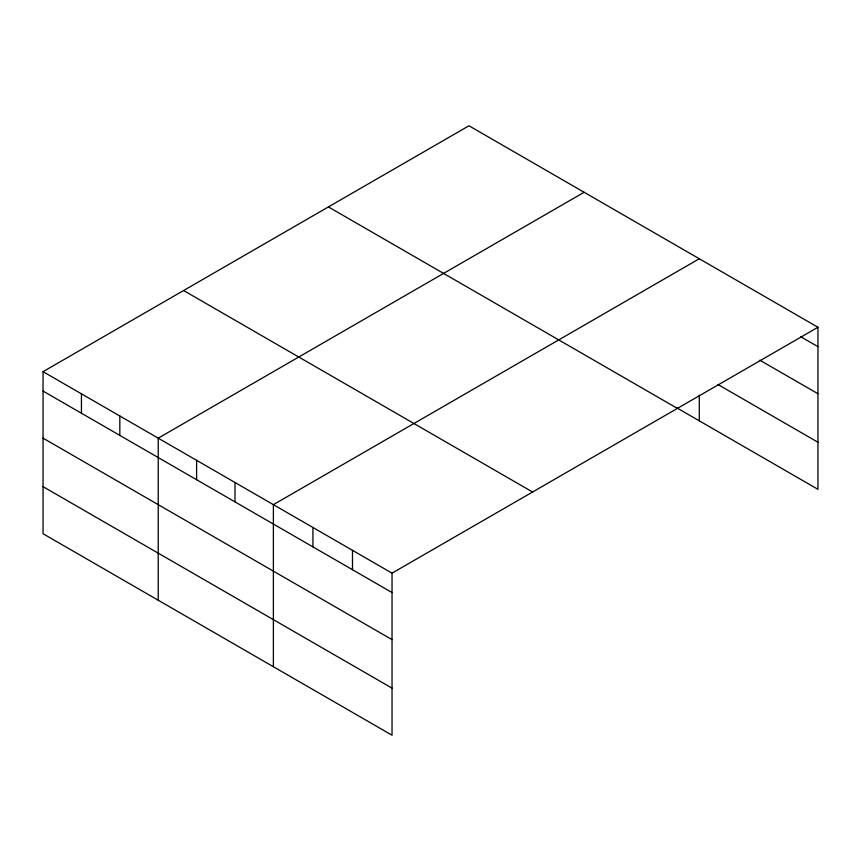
<?xml version="1.0" encoding="UTF-8"?>
<svg xmlns="http://www.w3.org/2000/svg" width="861" height="861" viewBox="0 0 861 861"><rect width="100%" height="100%" fill="white"/><g stroke="black" fill="none" stroke-linecap="round" stroke-linejoin="round"><path stroke-width="1.29" d="M676.025 407.393L817.95 489.328L817.95 327.266L468.965 125.781L43.05 371.672L43.05 533.734L392.035 735.219L392.035 573.157L43.05 371.672M584.124 192.272L158.22 438.163L158.22 600.225M699.293 258.763L273.378 504.654L273.378 666.715M392.035 573.157L817.95 327.266M800.504 336.586L817.95 346.66M759.789 360.156L817.95 393.735M717.902 384.49L817.95 442.242M328.407 206.92L677.403 408.415M183.597 290.523L532.593 492.018M43.05 391.066L392.035 592.551M43.05 438.152L392.035 639.637M43.05 486.659L392.035 688.143M699.293 395.264L699.293 420.825M352.483 550.33L352.483 569.724M312.93 527.492L312.93 546.886M234.999 482.494L234.999 501.888M196.609 460.323L196.609 479.728M119.83 416.003L119.83 435.397M81.44 393.832L81.44 413.237"/></g></svg>
